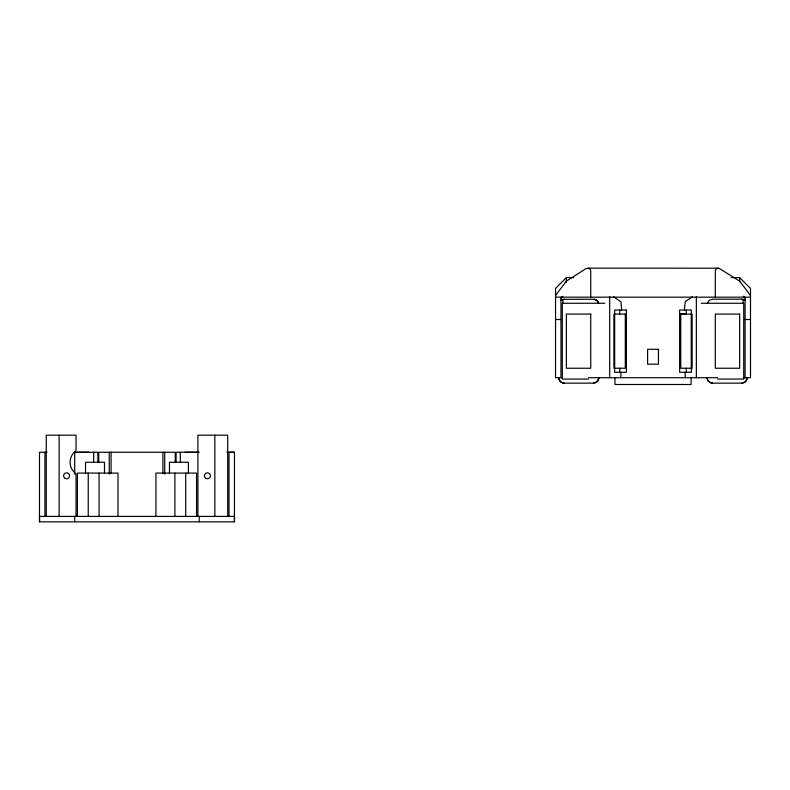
<?xml version="1.0" encoding="UTF-8"?>
<svg xmlns="http://www.w3.org/2000/svg" width="790" height="790" viewBox="0 0 790 790"><rect width="100%" height="100%" fill="white"/><g stroke="black" fill="none" stroke-linecap="round" stroke-linejoin="round"><path stroke-width="1.19" d="M226.878 452.245L234.462 452.245L234.452 521.835L39.5 521.835L39.5 452.245L47.084 452.245M93.655 462.111L93.655 452.245M164.705 474.119L164.705 452.245M175.222 461.962L175.222 452.245L98.74 452.245L98.74 461.962M176.091 461.962L176.091 452.245L198.359 452.265M680.743 314.084L680.743 368.239L692.129 368.239L692.129 314.084L680.743 314.084L686.293 314.084L686.293 310.026M686.293 372.307L686.293 368.239M691.26 368.239L691.26 314.084M691.369 368.239L691.369 372.307L679.637 372.307L679.637 310.026L691.369 310.026L691.369 314.084M620.673 377.719L621.039 372.307M707.346 303.261L709.272 300.328L712.59 299.193L741.84 299.193L745.089 300.279A5.412 5.412 0 0 0 743.133 299.351L741.84 299.193M555.548 295.47L566.371 281.161L585.815 268.719L588.027 268.166L718.9 268.195L739.667 281.161L750.5 295.47M560.959 297.949L561.749 297.168M573.757 277.596L566.371 277.606L555.548 288.429L555.548 377.719L562.312 377.719M562.766 296.24L560.959 297.899L560.959 377.719M692.435 296.833L685.266 301.563L684.377 310.233M718.021 268.166L716.263 268.886L715.325 270.516L715.296 297.168M564.208 299.193L560.959 300.279A5.412 5.412 0 0 1 562.905 299.351L594.179 299.242L596.885 300.427L598.692 303.261M593.448 383.14L597.092 381.728L598.869 377.719A5.412 5.412 0 0 1 593.448 383.14L564.208 383.14C561.315 383.17 558.757 380.612 558.797 377.719A5.412 5.412 0 0 0 564.208 383.14M741.84 383.14L745.474 381.728L747.251 377.719A5.412 5.412 0 0 1 741.84 383.14L712.59 383.14C709.697 383.17 707.139 380.612 707.178 377.719A5.412 5.412 0 0 0 712.59 383.14M74.704 474.138L74.704 452.275L97.871 452.245L97.871 461.962M74.704 452.275L88.786 452.245M234.462 452.236L229.041 452.245L229.041 516.413M555.548 297.168L750.5 297.168M604.824 303.261L562.312 303.261L562.312 379.072L588.382 379.072M701.224 303.261L743.726 303.261L743.726 379.072L717.656 379.072M555.548 319.506L560.959 319.506M745.089 319.506L750.5 319.506M588.382 377.719L717.656 377.719M743.726 377.719L750.5 377.719L750.5 288.429L739.667 277.606L731.343 277.586M185.176 452.245L199.258 452.275M594.179 299.242L596.894 300.427L598.297 302.195M588.027 268.166L589.784 268.886L590.723 270.516L590.742 297.168M613.613 296.833L620.881 301.74L621.671 310.233M743.281 296.24L745.089 297.899L745.089 377.719M744.299 297.168L745.089 297.949M685.009 372.307L685.374 377.719M743.133 299.351L743.133 303.261M739.667 277.606L739.667 281.734M696.346 296.773L696.346 377.719M691.112 377.719L691.112 384.493L614.936 384.493L614.936 377.719M619.745 310.026L619.745 314.084M619.745 368.239L619.745 372.307M609.702 296.773L609.702 377.719M566.371 277.606L566.371 282.573M562.905 299.351L562.905 303.261M234.452 521.835L234.452 516.413L39.5 516.413L39.5 521.835M227.688 516.413L227.688 435.181L197.905 435.181L197.905 516.413M214.831 435.181L214.831 516.413M199.258 516.413L199.258 521.835M196.552 516.413L196.552 473.091L155.936 473.091L155.936 516.413M188.425 473.259L188.425 462.259L169.475 462.259L169.475 473.259M185.719 473.091L185.719 516.413M180.308 452.245L180.308 462.111M174.886 473.091L174.886 516.413M162.888 452.245L162.888 473.19M118.026 516.413L118.026 473.091L77.41 473.091L77.41 516.413M111.074 452.245L111.074 473.19M109.257 452.245L109.257 474.119M104.487 473.259L104.487 462.259L85.527 462.259L85.527 473.259M99.066 473.091L99.066 516.413M88.243 473.091L88.243 516.413M76.057 516.413L76.057 475.086A2.706 2.706 0 0 0 75.09 473.022A14.082 14.082 0 0 1 75.09 451.505A2.706 2.706 0 0 0 76.057 449.431L76.057 435.181L46.274 435.181L46.274 516.413M74.704 516.413L74.704 521.835M59.132 435.181L59.132 516.413M44.921 452.245L44.921 516.413M626.411 310.026L614.669 310.026L614.669 372.307L626.411 372.307L626.411 310.026M590.742 314.084L566.371 314.084L566.371 368.239L590.742 368.239L590.742 314.084M625.295 314.084L613.909 314.084L613.909 368.239L625.295 368.239L625.295 314.084M739.667 314.084L715.296 314.084L715.296 368.239L739.667 368.239L739.667 314.084M658.435 349.289L647.602 349.289L647.602 364.18L658.435 364.18L658.435 349.289M205.894 478.375A2.982 2.982 0 0 0 210.357 475.797A2.982 2.982 0 0 0 205.894 473.22A2.982 2.982 0 0 0 205.894 478.375M65.086 478.375A2.982 2.982 0 0 0 69.559 475.797A2.982 2.982 0 0 0 65.086 473.22A2.982 2.982 0 0 0 65.086 478.375"/></g></svg>
